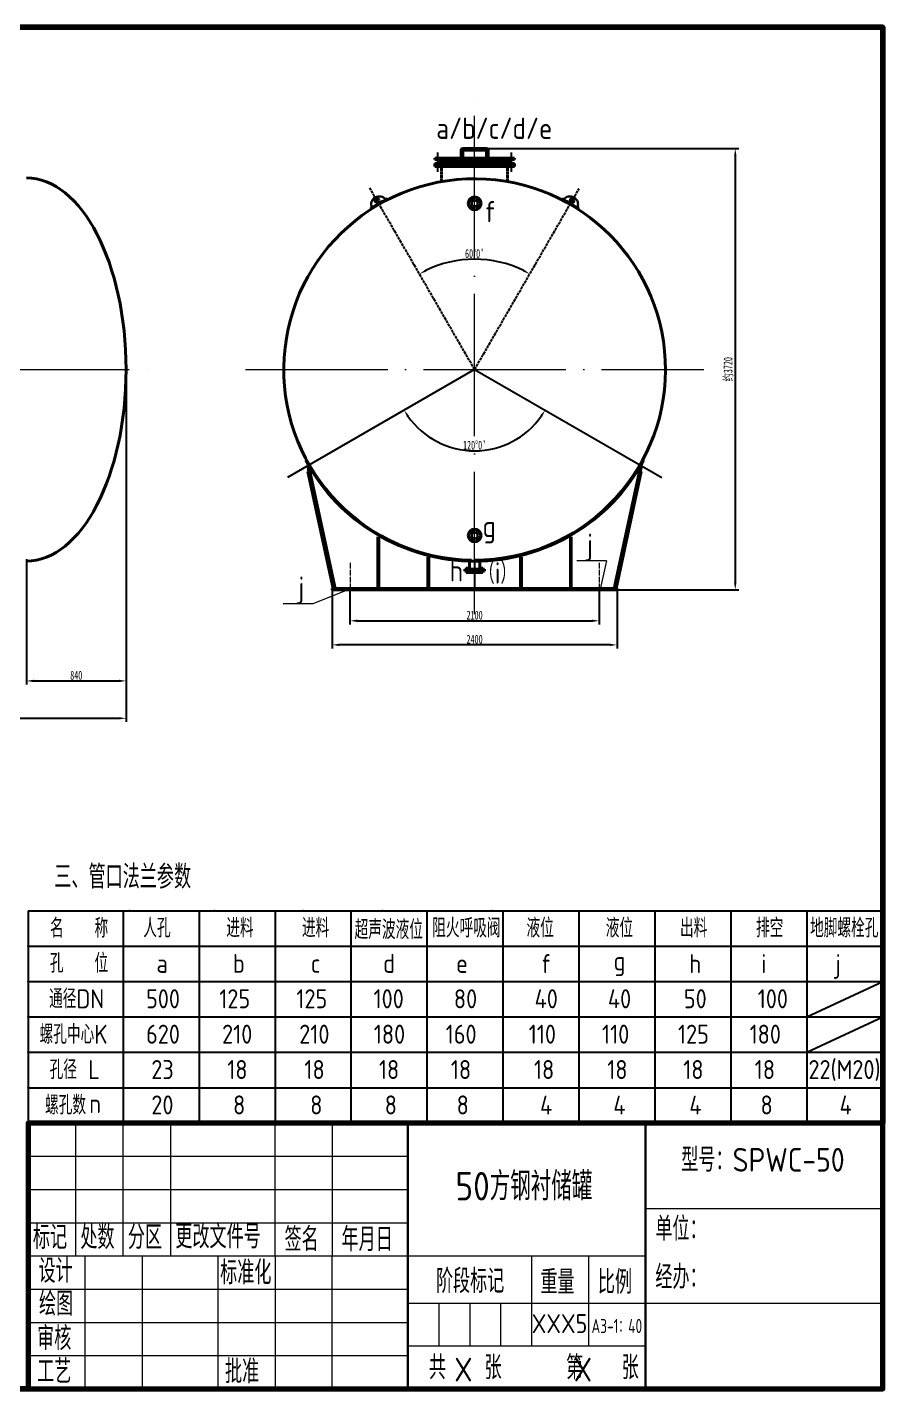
# Model space of a CAD drawing. Header units: millimetres. Extents: x 3 to 15784, y -653 to 11227.
# Drawn here: x 8576 to 15784, y -453 to 11027 of the extents above; entities that cross this region are included whole.
import ezdxf
from ezdxf.enums import TextEntityAlignment as Align

# ---------------------------------------------------------------- set-up
doc = ezdxf.new("R2010")
doc.units = ezdxf.units.MM
doc.linetypes.add('ACAD_ISO04W100', pattern=[30, 24, -3, 0, -3])
for name, color, linetype, lineweight in [('03轮廓线', 7, 'Continuous', 30), ('center', 8, 'ACAD_ISO04W100', 13), ('剖面中心线', 249, 'ACAD_ISO04W100', 25), ('图框_内框线', 7, 'Continuous', 70), ('次中心线', 1, 'ACAD_ISO04W100', 9)]:
    doc.layers.add(name, color=color, linetype=linetype, lineweight=lineweight)
for name, color, linetype in [('图框_外框线', 5, 'Continuous'), ('图框_标题栏文字', 6, 'Continuous'), ('标注', 4, 'Continuous')]:
    doc.layers.add(name, color=color, linetype=linetype)
doc.styles.add('工程字', font='gbenor.shx', dxfattribs={"height": 4, "bigfont": 'gbcbig.shx'})
doc.styles.add('标准', font='SimSun.ttf', dxfattribs={"width": 0.667})
doc.dimstyles.new('标准', dxfattribs={"dimscale": 15, "dimtxt": 5, "dimasz": 4, "dimexe": 2, "dimexo": 0, "dimtad": 1, "dimdsep": 46, "dimtxsty": '标准', "dimcen": 0, "dimdle": 6, "dimaunit": 1, "dimazin": 2, "dimtfac": 1, "dimtdec": 3, "dimtmove": 0, "dimatfit": 3, "dimfxl": 1, "dimtolj": 1, "dimtzin": 0, "dimarcsym": 0})

# ---------------------------------------------------------------- blocks, each defined once
blk = doc.blocks.new('*D68')
at = {"layer": 'Defpoints', "color": 0}
for p in [(11295, 6283), (13395, 6283), (13395, 6022)]:
    blk.add_point(p, dxfattribs=at)
at = {"layer": '标注', "color": 0, "lineweight": -2}
for p, q in [((11295, 6283), (11295, 5992)), ((13395, 6283), (13395, 5992)), ((11355, 6022), (13335, 6022))]:
    blk.add_line(p, q, dxfattribs=at)
at = {"layer": '标注', "color": 0}
for points in [[(11355, 6032), (11355, 6012), (11295, 6022)], [(13335, 6032), (13335, 6012), (13395, 6022)]]:
    blk.add_solid(points, dxfattribs=at)
at = {"layer": '标注', "color": 0, "lineweight": 13, "insert": (12345, 6069), "char_height": 75, "attachment_point": 5, "style": '标准'}
blk.add_mtext('\\A1;2100', dxfattribs=at)
blk = doc.blocks.new('*D44')
at = {"layer": 'Defpoints', "color": 0}
for p in [(12345, 8141), (12345, 8141), (12111, 7497), (10769, 7231), (13921, 7231)]:
    blk.add_point(p, dxfattribs=at)
at = {"layer": '标注', "color": 0, "lineweight": -2}
blk.add_arc((12345, 8141), 686, 215.0153, 324.9847, dxfattribs=at)
at = {"layer": '标注', "color": 0}
for points in [[(11775, 7742), (11792, 7753), (11752, 7798)], [(12898, 7753), (12915, 7742), (12939, 7798)]]:
    blk.add_solid(points, dxfattribs=at)
at = {"layer": '标注', "color": 0, "lineweight": 13, "insert": (12345, 7502), "char_height": 75, "attachment_point": 5, "style": '标准'}
blk.add_mtext("\\A1;120°0'", dxfattribs=at)
blk = doc.blocks.new('*D45')
at = {"layer": 'Defpoints', "color": 0}
for p in [(11461, 9672), (13226, 9666), (12507, 9057), (12345, 8141), (12345, 8141)]:
    blk.add_point(p, dxfattribs=at)
at = {"layer": '标注', "color": 0, "lineweight": -2}
blk.add_arc((12345, 8141), 930, 63.6979, 116.3021, dxfattribs=at)
at = {"layer": '标注', "color": 0}
for points in [[(11938, 8966), (11929, 8983), (11880, 8946)], [(12762, 8983), (12753, 8966), (12810, 8946)]]:
    blk.add_solid(points, dxfattribs=at)
at = {"layer": '标注', "color": 0, "lineweight": 13, "insert": (12345, 9118), "char_height": 75, "attachment_point": 5, "style": '标准'}
blk.add_mtext("\\A1;60°0'", dxfattribs=at)
blk = doc.blocks.new('*D46')
at = {"layer": 'Defpoints', "color": 0}
for p in [(12445, 10003), (13545, 6283), (14541, 6283)]:
    blk.add_point(p, dxfattribs=at)
at = {"layer": '标注', "color": 0, "lineweight": -2}
for p, q in [((12445, 10003), (14571, 10003)), ((14541, 9943), (14541, 6343)), ((13545, 6283), (14571, 6283))]:
    blk.add_line(p, q, dxfattribs=at)
at = {"layer": '标注', "color": 0}
for points in [[(14531, 9943), (14551, 9943), (14541, 10003)], [(14531, 6343), (14551, 6343), (14541, 6283)]]:
    blk.add_solid(points, dxfattribs=at)
at = {"layer": '标注', "color": 0, "lineweight": 13, "insert": (14484, 8143), "char_height": 75, "attachment_point": 5, "rotation": 90, "style": '标准'}
blk.add_mtext('\\A1;约3720', dxfattribs=at)
blk = doc.blocks.new('*D57')
at = {"layer": 'Defpoints', "color": 0}
for p in [(9409, 8141), (8569, 6541), (9409, 5515)]:
    blk.add_point(p, dxfattribs=at)
at = {"layer": '标注', "color": 0, "lineweight": -2}
for p, q in [((9409, 8141), (9409, 5485)), ((8569, 6541), (8569, 5485)), ((8629, 5515), (9349, 5515))]:
    blk.add_line(p, q, dxfattribs=at)
at = {"layer": '标注', "color": 0}
for points in [[(8629, 5525), (8629, 5505), (8569, 5515)], [(9349, 5525), (9349, 5505), (9409, 5515)]]:
    blk.add_solid(points, dxfattribs=at)
at = {"layer": '标注', "color": 0, "lineweight": 13, "insert": (8989, 5562), "char_height": 75, "attachment_point": 5, "style": '标准'}
blk.add_mtext('\\A1;840', dxfattribs=at)
blk = doc.blocks.new('*D58')
at = {"layer": 'Defpoints', "color": 0}
for p in [(11145, 6289), (13545, 6289), (11145, 5819)]:
    blk.add_point(p, dxfattribs=at)
at = {"layer": '标注', "color": 0, "lineweight": -2}
for p, q in [((11145, 6289), (11145, 5789)), ((13545, 6289), (13545, 5789)), ((13485, 5819), (11205, 5819))]:
    blk.add_line(p, q, dxfattribs=at)
at = {"layer": '标注', "color": 0}
for points in [[(11205, 5829), (11205, 5809), (11145, 5819)], [(13485, 5829), (13485, 5809), (13545, 5819)]]:
    blk.add_solid(points, dxfattribs=at)
at = {"layer": '标注', "color": 0, "lineweight": 13, "insert": (12345, 5866), "char_height": 75, "attachment_point": 5, "style": '标准'}
blk.add_mtext('\\A1;2400', dxfattribs=at)
blk = doc.blocks.new('*D67')
at = {"layer": 'Defpoints', "color": 0}
for p in [(2329, 8141), (9409, 8141), (9409, 5200)]:
    blk.add_point(p, dxfattribs=at)
at = {"layer": '标注', "color": 0, "lineweight": -2}
for p, q in [((2329, 8141), (2329, 5170)), ((9409, 8141), (9409, 5170)), ((2389, 5200), (9349, 5200))]:
    blk.add_line(p, q, dxfattribs=at)
at = {"layer": '标注', "color": 0}
for points in [[(2389, 5210), (2389, 5190), (2329, 5200)], [(9349, 5210), (9349, 5190), (9409, 5200)]]:
    blk.add_solid(points, dxfattribs=at)
at = {"layer": '标注', "color": 0, "lineweight": 13, "insert": (5869, 5246), "char_height": 75, "attachment_point": 5, "style": '标准'}
blk.add_mtext('\\A1;7080', dxfattribs=at)

msp = doc.modelspace()

# ---------------------------------------------------------------- linework, layer by layer
at = {"lineweight": 25}
for points in [[(11283, 6295.073), (11307.658, 6295.073), (11307.658, 6283.073), (11283, 6283.073)], [(13407.658, 6295.073), (13383, 6295.073), (13383, 6283.073), (13407.658, 6283.073)]]:
    msp.add_lwpolyline(points, close=True, dxfattribs=at)
at = {"layer": '03轮廓线', "lineweight": 40}
for p, q in [((12231.329, 9923.073), (12231.329, 9989.073)), ((12245.329, 10003.073), (12445.329, 10003.073)), ((12245.329, 9923.073), (12245.329, 9989.073)), ((12245.329, 9989.073), (12445.329, 9989.073)), ((12445.329, 9923.073), (12445.329, 9989.073)), ((12459.329, 9923.073), (12459.329, 9989.073)), ((12010.329, 9923.073), (12680.329, 9923.073)), ((12010.329, 9911.073), (12680.329, 9911.073)), ((12010.329, 9877.073), (12680.329, 9877.073)), ((12026.329, 9911.073), (12026.329, 9923.073)), ((12026.329, 9853.073), (12026.329, 9877.073)), ((12044.329, 9911.073), (12044.329, 9923.073)), ((12044.329, 9853.073), (12044.329, 9877.073)), ((12646.329, 9911.073), (12646.329, 9923.073)), ((12646.329, 9853.073), (12646.329, 9877.073)), ((12664.329, 9911.073), (12664.329, 9923.073)), ((12664.329, 9853.073), (12664.329, 9877.073)), ((12010.329, 9853.073), (12680.329, 9853.073)), ((10928.577, 7380.496), (10921.385, 7376.981)), ((13762.081, 7380.496), (13769.274, 7376.981)), ((10945.832, 7333.073), (10940.423, 7329.957)), ((10940.423, 7329.957), (11163.248, 6295.073)), ((10949.429, 7289.27), (10941.182, 7280.981)), ((10941.182, 7280.981), (11153.01, 6295.073)), ((10945.832, 7333.073), (11169.47, 6295.073)), ((10972.058, 7289.27), (10949.429, 7289.27)), ((13744.826, 7333.073), (13521.189, 6295.073)), ((13750.236, 7329.957), (13527.411, 6295.073)), ((13749.477, 7280.981), (13537.536, 6295.073)), ((13718.596, 7289.27), (13742.02, 7289.27)), ((13742.02, 7289.27), (13749.477, 7280.981)), ((13744.826, 7333.073), (13750.236, 7329.957)), ((11530.783, 6295.073), (11530.783, 6729.19)), ((11538.783, 6295.073), (11538.783, 6724.605)), ((13151.876, 6295.073), (13151.876, 6724.605)), ((13159.876, 6295.073), (13159.876, 6729.19)), ((11951.52, 6295.073), (11951.52, 6559.361)), ((11959.52, 6295.073), (11959.52, 6557.39)), ((12731.138, 6295.073), (12731.138, 6557.39)), ((12739.138, 6295.073), (12739.138, 6559.361)), ((12262.829, 6441.073), (12262.829, 6457.073)), ((12262.829, 6457.073), (12427.829, 6457.073)), ((12427.829, 6441.073), (12262.829, 6441.073)), ((12274.829, 6441.073), (12274.829, 6457.073)), ((12290.829, 6441.073), (12290.829, 6457.073)), ((12300.829, 6441.073), (12300.829, 6533.689)), ((12389.829, 6441.073), (12389.829, 6533.689)), ((12399.829, 6441.073), (12399.829, 6457.073)), ((12415.829, 6441.073), (12415.829, 6457.073)), ((12427.829, 6457.073), (12427.829, 6441.073)), ((11145.329, 6295.073), (11145.329, 6283.073)), ((11145.329, 6283.073), (11145.329, 6295.073)), ((11145.329, 6295.073), (13545.329, 6295.073)), ((13545.329, 6283.073), (11145.329, 6283.073)), ((13545.329, 6295.073), (13545.329, 6283.073))]:
    msp.add_line(p, q, dxfattribs=at)
at = {"layer": '03轮廓线', "color": 6, "lineweight": 40}
for p, q in [((12044.329, 9901.073), (12044.329, 9911.073)), ((12044.329, 9901.073), (12646.329, 9901.073)), ((12044.329, 9893.073), (12646.329, 9893.073)), ((12044.329, 9877.073), (12044.329, 9893.073)), ((12646.329, 9901.073), (12646.329, 9911.073)), ((12646.329, 9877.073), (12646.329, 9893.073))]:
    msp.add_line(p, q, dxfattribs=at)
at = {"layer": '03轮廓线', "lineweight": 50}
for p, q in [((11611.071, 9580.325), (11615.401, 9573.552)), ((13079.588, 9580.325), (13075.258, 9573.552)), ((11464.202, 9495.439), (11468.511, 9488.698)), ((13226.457, 9495.439), (13222.148, 9488.698))]:
    msp.add_line(p, q, dxfattribs=at)
at = {"layer": '03轮廓线', "color": 1, "lineweight": 40}
for points in [[(12044.366, 9901.073), (12086.163, 9901.073), (12086.163, 9893.073), (12044.366, 9893.073)], [(12646.293, 9901.073), (12604.496, 9901.073), (12604.496, 9893.073), (12646.293, 9893.073)]]:
    msp.add_lwpolyline(points, close=True, dxfattribs=at)
at = {"layer": '03轮廓线', "lineweight": 50}
for centre in [(11521.482, 9567.359), (13169.177, 9567.359)]:
    msp.add_circle(centre, 14.588, dxfattribs=at)
at = {"layer": '03轮廓线', "lineweight": 30}
for centre, radius in [((12345.329, 9541.073), 57.5), ((12315.277, 9571.125), 8), ((12345.329, 9541.073), 25), ((12375.381, 9571.125), 8), ((12315.277, 9511.021), 8), ((12375.381, 9511.021), 8), ((12345.329, 6741.073), 57.5), ((12315.277, 6771.125), 8), ((12375.381, 6771.125), 8), ((12315.277, 6711.021), 8), ((12345.329, 6741.073), 25), ((12375.381, 6711.021), 8)]:
    msp.add_circle(centre, radius, dxfattribs=at)
at = {"layer": '03轮廓线', "lineweight": 40}
for centre, radius, start, end in [((12245.329, 9989.073), 14, 90, 180), ((12445.329, 9989.073), 14, 0, 90), ((12345.329, 8141.073), 1608, 270, 269.0645891), ((12341.165, 8147.626), 1608, 117.0031144, 123.0503207), ((12349.493, 8147.626), 1608, 56.9496793, 62.9968856), ((12345.329, 8141.073), 1616, 208.2181276, 270), ((12345.329, 8141.073), 1616, 270, 331.7818724)]:
    msp.add_arc(centre, radius, start, end, dxfattribs=at)
at = {"layer": '03轮廓线', "lineweight": 30}
for centre, start, end in [((11541.329, 9533.642), 35.414585, 204.5618077), ((13149.329, 9533.642), 335.4381923, 144.585415)]:
    msp.add_arc(centre, 67.273, start, end, dxfattribs=at)
at = {"layer": '03轮廓线', "lineweight": 40}
msp.add_ellipse((8568.529, 8141.073), major_axis=(0, 1616), ratio=0.51980198, start_param=3.141592654, end_param=6.283185307, dxfattribs=at)
at = {"layer": 'center', "color": 1, "ltscale": 50}
for p, q in [((12345.329, 6078.523), (12345.329, 10443.398)), ((2234.845, 8141.073), (9687.308, 8141.073)), ((10414.182, 8141.073), (14276.477, 8141.073))]:
    msp.add_line(p, q, dxfattribs=at)
at = {"layer": '剖面中心线', "lineweight": 40}
for p, q in [((12010.329, 9923.073), (12010.329, 9911.073)), ((12010.329, 9853.073), (12010.329, 9877.073)), ((12680.329, 9923.073), (12680.329, 9911.073)), ((12680.329, 9853.073), (12680.329, 9877.073)), ((12067.329, 9724.86), (12067.329, 9853.073)), ((12623.329, 9724.86), (12623.329, 9853.073)), ((12680.329, 9853.073), (12680.329, 9869.073))]:
    msp.add_line(p, q, dxfattribs=at)
at = {"layer": '剖面中心线', "lineweight": 25}
for q in [(11461.337, 9672.192), (13225.845, 9666.172)]:
    msp.add_line((12345.329, 8141.073), q, dxfattribs=at)
for centre in [(12345.329, 9541.073), (12345.329, 6741.073)]:
    msp.add_circle(centre, 42.5, dxfattribs=at)
at = {"layer": '图框_内框线', "lineweight": 18}
for p, q in [((8983.585, 1786.698), (8983.585, 666.698)), ((9383.585, 666.698), (9383.585, 1786.698)), ((9783.585, 1786.698), (9783.585, 666.698)), ((10663.585, 666.698), (10663.585, 1786.698)), ((11143.585, 1786.698), (11143.585, 666.698)), ((8583.585, 1506.698), (11783.585, 1506.698)), ((8583.585, 1226.698), (11783.585, 1226.698)), ((13783.585, 1066.698), (15783.585, 1066.698)), ((8583.585, 946.698), (11783.585, 946.698)), ((8583.585, 666.698), (13783.585, 666.698)), ((9063.585, -453.302), (9063.585, 666.698)), ((9543.585, 666.698), (9543.585, -453.302)), ((10183.585, -453.302), (10183.585, 666.698)), ((10663.585, 666.698), (10663.585, -453.302)), ((11143.585, -453.302), (11143.585, 666.698)), ((12823.585, 666.698), (12823.585, -93.302)), ((13303.585, 666.698), (13303.585, -93.302)), ((8583.585, 386.698), (11783.585, 386.698)), ((15783.585, 266.698), (11783.585, 266.698)), ((12043.585, 266.698), (12043.585, -93.302)), ((12303.585, 266.698), (12303.585, -93.302)), ((12563.585, 266.698), (12563.585, -93.302)), ((8583.585, 106.698), (11783.585, 106.698)), ((13783.585, -93.302), (11783.585, -93.302)), ((8583.585, -173.302), (11783.585, -173.302))]:
    msp.add_line(p, q, dxfattribs=at)
at = {"layer": '图框_内框线', "lineweight": 30}
for p, q in [((11783.585, 1786.698), (11783.585, -453.302)), ((13783.585, 1786.698), (13783.585, -453.302))]:
    msp.add_line(p, q, dxfattribs=at)
at = {"layer": '图框_内框线', "color": 0}
for points in [[(2.637, -453.302), (15783.585, -453.302), (15783.585, 11026.698), (2.637, 11026.698)], [(2.637, 11026.698), (15783.585, 11026.698), (15783.585, 1786.698), (8583.585, 1786.698), (8583.585, -453.302), (2.637, -453.302), (2.637, 11026.698)]]:
    msp.add_lwpolyline(points, close=True, dxfattribs=at)
at = {"layer": '图框_外框线'}
msp.add_lwpolyline([(15783.585, 1786.698), (8583.585, 1786.698), (8583.585, -453.302), (15783.585, -453.302), (15783.585, 1786.698)], dxfattribs=at)
at = {"layer": '标注', "lineweight": 25}
for p, q in [((12035.329, 9808.829), (12035.329, 9969.167)), ((12044.329, 9893.073), (12044.329, 9901.073)), ((12646.329, 9893.073), (12646.329, 9901.073)), ((12655.329, 9808.829), (12655.329, 9969.167)), ((12345.329, 8141.073), (10769.234, 7231.114)), ((12345.329, 8141.073), (13921.424, 7231.114)), ((12282.829, 6416.673), (12282.829, 6476.862)), ((12314.269, 6506.309), (12314.269, 6506.309)), ((12314.269, 6506.309), (12314.269, 6506.309)), ((12345.329, 6521.073), (12345.329, 6283.073)), ((12407.829, 6416.673), (12407.829, 6476.862))]:
    msp.add_line(p, q, dxfattribs=at)
at = {"layer": '标注', "color": 6, "lineweight": 30}
for p, q in [((12291.941, 6441.073), (12291.941, 6426.073)), ((12398.718, 6441.073), (12398.718, 6426.073)), ((12398.718, 6426.073), (12291.941, 6426.073))]:
    msp.add_line(p, q, dxfattribs=at)
at = {"layer": '标注', "lineweight": 13}
for p, q in [((13457.596, 6528.705), (13205.432, 6528.705)), ((13457.596, 6528.705), (13401.866, 6288.458)), ((10985.541, 6167.124), (11288.792, 6288.458)), ((10733.377, 6167.124), (10985.541, 6167.124))]:
    msp.add_line(p, q, dxfattribs=at)
at = {"layer": '标注', "color": 7}
for p, q in [((8583.585, 3577.12), (15783.585, 3577.12)), ((8583.585, 3577.12), (8583.585, 1786.698)), ((8583.585, 3577.12), (8583.585, 1786.698)), ((8583.585, 3577.12), (8583.585, 1786.698)), ((9383.585, 3577.12), (9383.585, 1786.698)), ((10023.585, 3577.12), (10023.585, 1786.698)), ((10663.585, 3577.12), (10663.585, 1786.698)), ((11303.585, 3577.12), (11303.585, 1786.698)), ((11943.585, 3577.12), (11943.585, 1786.698)), ((12583.585, 3577.12), (12583.585, 1786.698)), ((13223.585, 3577.12), (13223.585, 1786.698)), ((13863.585, 3577.12), (13863.585, 1786.698)), ((14503.585, 3577.12), (14503.585, 1786.698)), ((15143.585, 3577.12), (15143.585, 1786.698)), ((15783.585, 3577.12), (15783.585, 1786.698)), ((8583.585, 3278.716), (15783.585, 3278.716)), ((8583.585, 2980.312), (15783.585, 2980.312)), ((15143.585, 2681.909), (15783.585, 2980.312)), ((8583.585, 2681.909), (15783.585, 2681.909)), ((15143.585, 2383.505), (15783.585, 2681.909)), ((8583.585, 2383.505), (15783.585, 2383.505)), ((8583.585, 2085.101), (15783.585, 2085.101)), ((15783.585, 1786.698), (9969.086, 1786.698))]:
    msp.add_line(p, q, dxfattribs=at)
for p in [(9441.647, 3577.12), (10149.71, 3577.12), (10899.381, 3577.12), (11565.834, 3577.12), (12492.212, 3577.12), (8583.585, 3278.716), (8583.585, 2980.312), (8583.585, 2681.909), (8583.585, 2383.505), (8583.585, 2085.101)]:
    msp.add_point(p, dxfattribs=at)
at = {"layer": '次中心线', "lineweight": 13, "ltscale": 2}
for p, q in [((11295.329, 6512.085), (11295.329, 6130.153)), ((13395.329, 6512.085), (13395.329, 6130.153))]:
    msp.add_line(p, q, dxfattribs=at)

# ---------------------------------------------------------------- texts
at = {"color": 7, "lineweight": 25, "style": '工程字'}
msp.add_text('三、管口法兰参数', height=200, dxfattribs=at).set_placement((8804.291, 3763.398))
at = {"layer": '剖面中心线', "color": 0, "linetype": 'ByBlock', "lineweight": 25, "style": '工程字'}
for s, p in [('a/b/c/d/e', (12021.488, 10085.015)), ('f', (12427.654, 9381.797)), ('g', (12411.841, 6728.316)), ('j', (13293.472, 6576.497)), ('h', (12134.696, 6353.849)), ('（i）', (12384.374, 6335.467)), ('j', (10861.288, 6214.916))]:
    msp.add_text(s, height=180, dxfattribs=at).set_placement(p)
at = {"layer": '图框_标题栏文字', "color": 5, "lineweight": 20, "style": '工程字'}
for s, p in [('标记', (8623.585, 724.247)), ('处数', (9023.585, 724.247)), ('分区', (9423.585, 724.247)), ('更改文件号', (9823.585, 730.183)), ('签名', (10743.585, 706.698)), ('年月日', (11223.585, 706.698)), ('设计', (8670.881, 440.637)), ('标准化', (10201.146, 426.698)), ('阶段标记', (12019.216, 354.698)), ('重量', (12899.216, 346.698)), ('比例', (13383.585, 346.698)), ('绘图', (8675.149, 163.419)), ('审核', (8659.299, -127.366)), ('工艺', (8659.299, -407.366)), ('批准', (10242.386, -407.366)), ('共   张     第   张', (11959.614, -373.302))]:
    msp.add_text(s, height=200, dxfattribs=at).set_placement(p)
for p in [(12251.01, -291.6), (13257.479, -291.6)]:
    msp.add_attdef('X', text='X', height=200, dxfattribs=at).set_placement(p, align=Align.MIDDLE_CENTER)
at = {"layer": '标注', "color": 7, "lineweight": 25, "style": '工程字'}
for s, p in [('名   称', (8767.651, 3350.134)), ('人孔', (9553.624, 3351.771)), ('进料', (10252.692, 3351.771)), ('进料', (10890.257, 3351.771)), ('超声波液位', (11333.701, 3337.824)), ('阻火呼吸阀', (11987.798, 3351.771)), ('液位', (12781.767, 3351.771)), ('液位', (13449.897, 3351.771)), ('出料', (14075.717, 3351.771)), ('排空', (14716.045, 3351.771)), ('地脚螺栓孔', (15171.298, 3351.771)), ('孔   位', (8767.037, 3055.004)), ('a', (9664.206, 3053.674)), ('b', (10307.831, 3053.674)), ('c', (10965.057, 3053.674)), ('d', (11574.118, 3053.674)), ('e', (12188.959, 3053.674)), ('f', (12904.213, 3051.167)), ('g', (13515.874, 3074.496)), ('h', (14153.739, 3051.154)), ('i', (14759.433, 3051.154)), ('j', (15386.012, 3051.154)), ('通径DN ', (8759.462, 2754.554)), ('500', (9576.8, 2755.015)), ('125', (10193.548, 2755.015)), ('125', (10843.438, 2755.015)), ('100', (11493.369, 2755.015)), ('80', (12170.267, 2755.015)), ('40', (12850.529, 2755.015)), ('40', (13467.992, 2755.015)), ('50', (14107.992, 2755.015)), ('100', (14730.267, 2755.015)), ('螺孔中心K ', (8679.565, 2455.332)), ('620', (9577.107, 2456.611)), ('210', (10217.547, 2456.611)), ('210', (10867.437, 2456.611)), ('180', (11495.392, 2456.611)), ('160', (12101.38, 2456.611)), ('110', (12800.917, 2456.611)), ('110', (13418.38, 2456.611)), ('125', (14058.38, 2456.611)), ('180', (14661.38, 2456.611)), ('孔径 ', (8764.314, 2157.747)), ('L', (9089.334, 2157.747)), ('23', (9621.27, 2158.259)), ('18', (10260.943, 2158.207)), ('18', (10910.833, 2158.207)), ('18', (11538.788, 2158.207)), ('18', (12144.776, 2158.207)), ('18', (12844.927, 2158.207)), ('18', (13462.39, 2158.207)), ('18', (14102.39, 2158.207)), ('18', (14704.776, 2158.207)), ('22(M20)', (15157.669, 2158.207)), ('螺孔数', (8725.868, 1858.934)), ('n', (9099.091, 1871.25)), ('20', (9621.462, 1859.804)), ('8', (10310.018, 1859.804)), ('8', (10959.908, 1859.804)), ('8', (11587.863, 1859.804)), ('8', (12193.851, 1859.804)), ('4', (12896.534, 1858.832)), ('4', (13513.997, 1858.832)), ('4', (14153.997, 1858.832)), ('8', (14753.851, 1859.804)), ('4', (15419.986, 1859.804))]:
    msp.add_text(s, height=160, dxfattribs=at).set_placement(p)
at = {"layer": '标注', "lineweight": 25, "style": '工程字'}
for s, height, p in [('型号：SPWC-50', 200, (14086.553, 1377.197)), ('50方钢衬储罐', 240, (12183.57, 1134.589)), ('单位：     ', 200, (13867.824, 796.187)), ('经办：', 200, (13867.824, 388.742)), ('XXX5    ', 160, (12826.772, 15.772))]:
    msp.add_text(s, height=height, dxfattribs=at).set_placement(p)
at = {"layer": '标注', "lineweight": 25, "style": '工程字', "width": 0.8}
msp.add_text('A3-1：40  ', height=120, dxfattribs=at).set_placement((13329.744, 15.772))

# ---------------------------------------------------------------- dimensions: what is measured, and where the dimension line sits
at = {"layer": '标注', "lineweight": 13}
dim = msp.add_linear_dim(base=(14540.674, 6283.073), p1=(12445.329, 10003.073), p2=(13545.329, 6283.073), angle=90, text='约3720', dimstyle='标准', dxfattribs=at)
dim.commit()
dim.dimension.update_dxf_attribs({"geometry": '*D46', "text_midpoint": (14483.591, 8143.073)})
for base, line1, line2, picture, middle in [((12506.788, 9056.752), ((12345.329, 8141.073), (13225.845, 9666.172)), ((12345.329, 8141.073), (11461.337, 9672.192)), '*D45', (12345.329, 9117.753)), ((12110.816, 7496.753), ((12345.329, 8141.073), (13921.424, 7231.114)), ((12345.329, 8141.073), (10769.234, 7231.114)), '*D44', (12345.329, 7502.277))]:
    dim = msp.add_angular_dim_2l(base=base, line1=line1, line2=line2, dimstyle='标准', dxfattribs=at)
    dim.commit()
    dim.dimension.update_dxf_attribs({"geometry": picture, "text_midpoint": middle})
for base, p1, p2, picture, middle in [((9408.529, 5199.612), (2328.529, 8141.073), (9408.529, 8141.073), '*D67', (5868.529, 5246.487)), ((11145.329, 5818.749), (13545.329, 6289.073), (11145.329, 6289.073), '*D58', (12345.329, 5865.624)), ((13395.329, 6022.233), (11295.329, 6283.073), (13395.329, 6283.073), '*D68', (12345.329, 6069.108))]:
    dim = msp.add_linear_dim(base=base, p1=p1, p2=p2, dimstyle='标准', dxfattribs=at)
    dim.commit()
    dim.dimension.update_dxf_attribs({"geometry": picture, "text_midpoint": middle})
dim = msp.add_linear_dim(base=(9408.529, 5515.225), p1=(8568.529, 6541.073), p2=(9408.529, 8141.073), angle=180, dimstyle='标准', dxfattribs=at)
dim.commit()
dim.dimension.update_dxf_attribs({"geometry": '*D57', "text_midpoint": (8988.529, 5562.1)})

doc.saveas('drawing.dxf')
